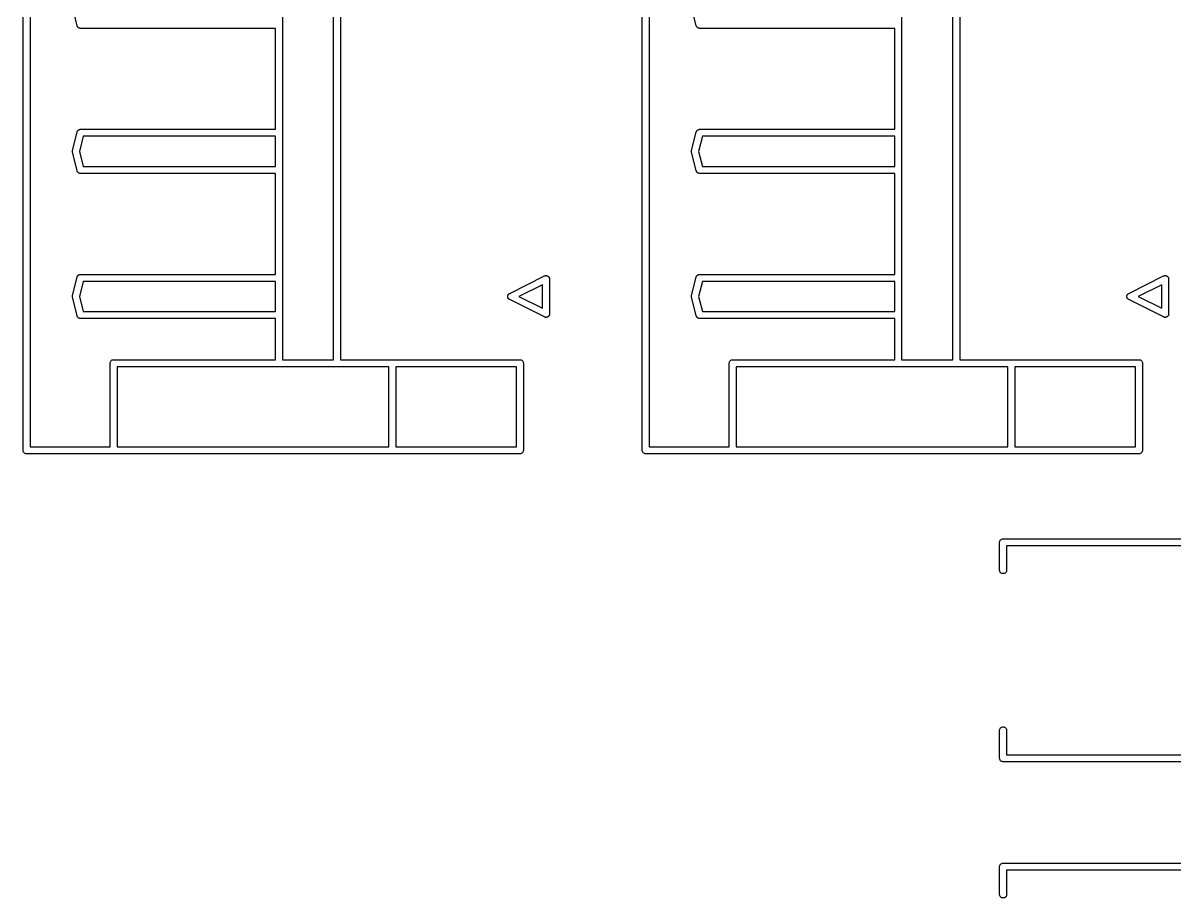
# Model space of a CAD drawing. Extents: x 61 to 193, y -174 to -70.
# Drawn here: x 60.65 to 80.5, y -118.06 to -102.98 of the extents above; entities that cross this region are included whole.
import ezdxf

# ---------------------------------------------------------------- set-up
doc = ezdxf.new("R2010")
doc.units = 0
doc.header["$MEASUREMENT"] = 0
doc.layers.add('BLACK', color=7, linetype='CONTINUOUS')

msp = doc.modelspace()

# ---------------------------------------------------------------- linework, layer by layer
at = {"layer": 'BLACK', "linetype": 'CONTINUOUS'}
for p, q in [((60.654, -110.343), (60.654, -87.549)), ((60.774, -87.606), (60.774, -110.286)), ((71.442, -87.606), (71.442, -110.286)), ((66.004, -108.786), (66.004, -89.106)), ((66.124, -89.106), (66.124, -108.786)), ((76.672, -108.786), (76.672, -89.106)), ((76.792, -89.106), (76.792, -108.786)), ((71.322, -110.343), (71.322, -99.4942)), ((65.124, -102.379), (65.124, -103.013)), ((75.792, -102.379), (75.792, -103.013)), ((61.5847, -103.026), (61.5055, -102.709)), ((72.2527, -103.026), (72.1735, -102.709)), ((61.5849, -103.028), (61.5847, -103.026)), ((61.5861, -103.032), (61.5849, -103.028)), ((61.5865, -103.033), (61.5861, -103.032)), ((61.587, -103.035), (61.5865, -103.033)), ((61.5883, -103.039), (61.587, -103.035)), ((61.589, -103.04), (61.5883, -103.039)), ((61.5895, -103.042), (61.589, -103.04)), ((61.5918, -103.046), (61.5895, -103.042)), ((61.5939, -103.049), (61.5918, -103.046)), ((61.5948, -103.051), (61.5939, -103.049)), ((61.5956, -103.052), (61.5948, -103.051)), ((61.5986, -103.055), (61.5956, -103.052)), ((61.6014, -103.059), (61.5986, -103.055)), ((61.6025, -103.06), (61.6014, -103.059)), ((61.6035, -103.061), (61.6025, -103.06)), ((61.6071, -103.063), (61.6035, -103.061)), ((61.6105, -103.066), (61.6071, -103.063)), ((61.6118, -103.067), (61.6105, -103.066)), ((61.613, -103.068), (61.6118, -103.067)), ((61.617, -103.07), (61.613, -103.068)), ((61.6209, -103.072), (61.617, -103.07)), ((61.6223, -103.072), (61.6209, -103.072)), ((61.6237, -103.073), (61.6223, -103.072)), ((61.628, -103.074), (61.6237, -103.073)), ((61.6322, -103.075), (61.628, -103.074)), ((61.6337, -103.075), (61.6322, -103.075)), ((61.6351, -103.076), (61.6337, -103.075)), ((61.6396, -103.076), (61.6351, -103.076)), ((61.6411, -103.076), (61.6396, -103.076)), ((61.6425, -103.076), (61.6411, -103.076)), ((61.6469, -103.076), (61.6425, -103.076)), ((61.6484, -103.076), (61.6469, -103.076)), ((65.004, -103.076), (61.6484, -103.076)), ((65.004, -104.816), (65.004, -103.076)), ((65.124, -103.013), (65.1243, -103.016)), ((65.1243, -103.016), (65.124, -103.019)), ((65.124, -103.019), (65.124, -104.873)), ((72.2529, -103.028), (72.2527, -103.026)), ((72.2541, -103.032), (72.2529, -103.028)), ((72.2545, -103.033), (72.2541, -103.032)), ((72.255, -103.035), (72.2545, -103.033)), ((72.2563, -103.039), (72.255, -103.035)), ((72.257, -103.04), (72.2563, -103.039)), ((72.2575, -103.042), (72.257, -103.04)), ((72.2598, -103.046), (72.2575, -103.042)), ((72.2619, -103.049), (72.2598, -103.046)), ((72.2628, -103.051), (72.2619, -103.049)), ((72.2636, -103.052), (72.2628, -103.051)), ((72.2666, -103.055), (72.2636, -103.052)), ((72.2694, -103.059), (72.2666, -103.055)), ((72.2705, -103.06), (72.2694, -103.059)), ((72.2715, -103.061), (72.2705, -103.06)), ((72.2751, -103.063), (72.2715, -103.061)), ((72.2785, -103.066), (72.2751, -103.063)), ((72.2798, -103.067), (72.2785, -103.066)), ((72.281, -103.068), (72.2798, -103.067)), ((72.285, -103.07), (72.281, -103.068)), ((72.2889, -103.072), (72.285, -103.07)), ((72.2903, -103.072), (72.2889, -103.072)), ((72.2917, -103.073), (72.2903, -103.072)), ((72.296, -103.074), (72.2917, -103.073)), ((72.3002, -103.075), (72.296, -103.074)), ((72.3017, -103.075), (72.3002, -103.075)), ((72.3031, -103.076), (72.3017, -103.075)), ((72.3076, -103.076), (72.3031, -103.076)), ((72.3091, -103.076), (72.3076, -103.076)), ((72.3105, -103.076), (72.3091, -103.076)), ((72.3149, -103.076), (72.3105, -103.076)), ((72.3164, -103.076), (72.3149, -103.076)), ((75.672, -103.076), (72.3164, -103.076)), ((75.672, -104.816), (75.672, -103.076)), ((75.792, -103.013), (75.7923, -103.016)), ((75.7923, -103.016), (75.792, -103.019)), ((75.792, -103.019), (75.792, -104.873)), ((61.5056, -105.182), (61.5847, -104.866)), ((61.5847, -104.866), (61.5849, -104.864)), ((61.5849, -104.864), (61.5861, -104.86)), ((61.5861, -104.86), (61.5865, -104.859)), ((61.5865, -104.859), (61.587, -104.857)), ((61.587, -104.857), (61.5883, -104.853)), ((61.5883, -104.853), (61.589, -104.852)), ((61.589, -104.852), (61.5895, -104.85)), ((61.5895, -104.85), (61.5918, -104.846)), ((61.5918, -104.846), (61.5939, -104.843)), ((61.5939, -104.843), (61.5948, -104.841)), ((61.5948, -104.841), (61.5956, -104.84)), ((61.5956, -104.84), (61.5986, -104.837)), ((61.5986, -104.837), (61.6014, -104.833)), ((61.6014, -104.833), (61.6025, -104.832)), ((61.6025, -104.832), (61.6035, -104.831)), ((61.6035, -104.831), (61.6071, -104.829)), ((61.6071, -104.829), (61.6105, -104.826)), ((61.6105, -104.826), (61.6118, -104.825)), ((61.6118, -104.825), (61.613, -104.824)), ((61.613, -104.824), (61.617, -104.822)), ((61.617, -104.822), (61.6209, -104.82)), ((61.6209, -104.82), (61.6223, -104.82)), ((61.6223, -104.82), (61.6237, -104.819)), ((61.6237, -104.819), (61.628, -104.818)), ((61.6908, -104.936), (61.6258, -105.196)), ((61.628, -104.818), (61.6322, -104.817)), ((61.6322, -104.817), (61.6337, -104.817)), ((61.6337, -104.817), (61.6351, -104.816)), ((61.6351, -104.816), (61.6396, -104.816)), ((61.6396, -104.816), (61.6411, -104.816)), ((61.6411, -104.816), (61.6425, -104.816)), ((61.6425, -104.816), (61.6469, -104.816)), ((61.6469, -104.816), (61.6484, -104.816)), ((61.6484, -104.816), (65.004, -104.816)), ((65.004, -104.936), (61.6908, -104.936)), ((65.004, -105.456), (65.004, -104.936)), ((65.124, -104.873), (65.1243, -104.876)), ((65.1243, -104.876), (65.124, -104.879)), ((65.124, -104.879), (65.124, -105.513)), ((72.1736, -105.182), (72.2527, -104.866)), ((72.2527, -104.866), (72.2529, -104.864)), ((72.2529, -104.864), (72.2541, -104.86)), ((72.2541, -104.86), (72.2545, -104.859)), ((72.2545, -104.859), (72.255, -104.857)), ((72.255, -104.857), (72.2563, -104.853)), ((72.2563, -104.853), (72.257, -104.852)), ((72.257, -104.852), (72.2575, -104.85)), ((72.2575, -104.85), (72.2598, -104.846)), ((72.2598, -104.846), (72.2619, -104.843)), ((72.2619, -104.843), (72.2628, -104.841)), ((72.2628, -104.841), (72.2636, -104.84)), ((72.2636, -104.84), (72.2666, -104.837)), ((72.2666, -104.837), (72.2694, -104.833)), ((72.2694, -104.833), (72.2705, -104.832)), ((72.2705, -104.832), (72.2715, -104.831)), ((72.2715, -104.831), (72.2751, -104.829)), ((72.2751, -104.829), (72.2785, -104.826)), ((72.2785, -104.826), (72.2798, -104.825)), ((72.2798, -104.825), (72.281, -104.824)), ((72.281, -104.824), (72.285, -104.822)), ((72.285, -104.822), (72.2889, -104.82)), ((72.2889, -104.82), (72.2903, -104.82)), ((72.2903, -104.82), (72.2917, -104.819)), ((72.2917, -104.819), (72.296, -104.818)), ((72.3588, -104.936), (72.2938, -105.196)), ((72.296, -104.818), (72.3002, -104.817)), ((72.3002, -104.817), (72.3017, -104.817)), ((72.3017, -104.817), (72.3031, -104.816)), ((72.3031, -104.816), (72.3076, -104.816)), ((72.3076, -104.816), (72.3091, -104.816)), ((72.3091, -104.816), (72.3105, -104.816)), ((72.3105, -104.816), (72.3149, -104.816)), ((72.3149, -104.816), (72.3164, -104.816)), ((72.3164, -104.816), (75.672, -104.816)), ((75.672, -104.936), (72.3588, -104.936)), ((75.672, -105.456), (75.672, -104.936)), ((75.792, -104.873), (75.7923, -104.876)), ((75.7923, -104.876), (75.792, -104.879)), ((75.792, -104.879), (75.792, -105.513)), ((61.5042, -105.19), (61.5044, -105.187)), ((61.5044, -105.187), (61.5056, -105.182)), ((72.1722, -105.19), (72.1724, -105.187)), ((72.1724, -105.187), (72.1736, -105.182)), ((61.5038, -105.193), (61.5042, -105.19)), ((61.5039, -105.196), (61.5038, -105.193)), ((61.5038, -105.199), (61.5039, -105.196)), ((61.5042, -105.202), (61.5038, -105.199)), ((61.5044, -105.205), (61.5042, -105.202)), ((61.5054, -105.209), (61.5044, -105.205)), ((61.5847, -105.526), (61.5054, -105.209)), ((61.6258, -105.196), (61.6908, -105.456)), ((72.1718, -105.193), (72.1722, -105.19)), ((72.1719, -105.196), (72.1718, -105.193)), ((72.1718, -105.199), (72.1719, -105.196)), ((72.1722, -105.202), (72.1718, -105.199)), ((72.1724, -105.205), (72.1722, -105.202)), ((72.1734, -105.209), (72.1724, -105.205)), ((72.2527, -105.526), (72.1734, -105.209)), ((72.2938, -105.196), (72.3588, -105.456)), ((61.5849, -105.528), (61.5847, -105.526)), ((61.5861, -105.532), (61.5849, -105.528)), ((61.5865, -105.533), (61.5861, -105.532)), ((61.587, -105.535), (61.5865, -105.533)), ((61.5883, -105.539), (61.587, -105.535)), ((61.589, -105.54), (61.5883, -105.539)), ((61.5895, -105.542), (61.589, -105.54)), ((61.5918, -105.546), (61.5895, -105.542)), ((61.5939, -105.549), (61.5918, -105.546)), ((61.5948, -105.551), (61.5939, -105.549)), ((61.5956, -105.552), (61.5948, -105.551)), ((61.5986, -105.555), (61.5956, -105.552)), ((61.6014, -105.559), (61.5986, -105.555)), ((61.6025, -105.56), (61.6014, -105.559)), ((61.6035, -105.561), (61.6025, -105.56)), ((61.6071, -105.563), (61.6035, -105.561)), ((61.6105, -105.566), (61.6071, -105.563)), ((61.6118, -105.567), (61.6105, -105.566)), ((61.613, -105.568), (61.6118, -105.567)), ((61.617, -105.57), (61.613, -105.568)), ((61.6209, -105.572), (61.617, -105.57)), ((61.6223, -105.572), (61.6209, -105.572)), ((61.6237, -105.573), (61.6223, -105.572)), ((61.628, -105.574), (61.6237, -105.573)), ((61.6322, -105.575), (61.628, -105.574)), ((61.6337, -105.575), (61.6322, -105.575)), ((61.6351, -105.576), (61.6337, -105.575)), ((61.6396, -105.576), (61.6351, -105.576)), ((61.6411, -105.576), (61.6396, -105.576)), ((61.6425, -105.576), (61.6411, -105.576)), ((61.6469, -105.576), (61.6425, -105.576)), ((61.6484, -105.576), (61.6469, -105.576)), ((65.004, -105.576), (61.6484, -105.576)), ((61.6908, -105.456), (65.004, -105.456)), ((65.004, -107.316), (65.004, -105.576)), ((65.124, -105.513), (65.1243, -105.516)), ((65.1243, -105.516), (65.124, -105.519)), ((65.124, -105.519), (65.124, -107.373)), ((72.2529, -105.528), (72.2527, -105.526)), ((72.2541, -105.532), (72.2529, -105.528)), ((72.2545, -105.533), (72.2541, -105.532)), ((72.255, -105.535), (72.2545, -105.533)), ((72.2563, -105.539), (72.255, -105.535)), ((72.257, -105.54), (72.2563, -105.539)), ((72.2575, -105.542), (72.257, -105.54)), ((72.2598, -105.546), (72.2575, -105.542)), ((72.2619, -105.549), (72.2598, -105.546)), ((72.2628, -105.551), (72.2619, -105.549)), ((72.2636, -105.552), (72.2628, -105.551)), ((72.2666, -105.555), (72.2636, -105.552)), ((72.2694, -105.559), (72.2666, -105.555)), ((72.2705, -105.56), (72.2694, -105.559)), ((72.2715, -105.561), (72.2705, -105.56)), ((72.2751, -105.563), (72.2715, -105.561)), ((72.2785, -105.566), (72.2751, -105.563)), ((72.2798, -105.567), (72.2785, -105.566)), ((72.281, -105.568), (72.2798, -105.567)), ((72.285, -105.57), (72.281, -105.568)), ((72.2889, -105.572), (72.285, -105.57)), ((72.2903, -105.572), (72.2889, -105.572)), ((72.2917, -105.573), (72.2903, -105.572)), ((72.296, -105.574), (72.2917, -105.573)), ((72.3002, -105.575), (72.296, -105.574)), ((72.3017, -105.575), (72.3002, -105.575)), ((72.3031, -105.576), (72.3017, -105.575)), ((72.3076, -105.576), (72.3031, -105.576)), ((72.3091, -105.576), (72.3076, -105.576)), ((72.3105, -105.576), (72.3091, -105.576)), ((72.3149, -105.576), (72.3105, -105.576)), ((72.3164, -105.576), (72.3149, -105.576)), ((75.672, -105.576), (72.3164, -105.576)), ((72.3588, -105.456), (75.672, -105.456)), ((75.672, -107.316), (75.672, -105.576)), ((75.792, -105.513), (75.7923, -105.516)), ((75.7923, -105.516), (75.792, -105.519)), ((75.792, -105.519), (75.792, -107.373)), ((61.5056, -107.682), (61.5847, -107.366)), ((61.5847, -107.366), (61.5849, -107.364)), ((61.5849, -107.364), (61.5861, -107.36)), ((61.5861, -107.36), (61.5865, -107.359)), ((61.5865, -107.359), (61.587, -107.357)), ((61.587, -107.357), (61.5883, -107.353)), ((61.5883, -107.353), (61.589, -107.352)), ((61.589, -107.352), (61.5895, -107.35)), ((61.5895, -107.35), (61.5918, -107.346)), ((61.5918, -107.346), (61.5939, -107.343)), ((61.5939, -107.343), (61.5948, -107.341)), ((61.5948, -107.341), (61.5956, -107.34)), ((61.5956, -107.34), (61.5986, -107.337)), ((61.5986, -107.337), (61.6014, -107.333)), ((61.6014, -107.333), (61.6025, -107.332)), ((61.6025, -107.332), (61.6035, -107.331)), ((61.6035, -107.331), (61.6071, -107.329)), ((61.6071, -107.329), (61.6105, -107.326)), ((61.6105, -107.326), (61.6118, -107.325)), ((61.6118, -107.325), (61.613, -107.324)), ((61.613, -107.324), (61.617, -107.322)), ((61.617, -107.322), (61.6209, -107.32)), ((61.6209, -107.32), (61.6223, -107.32)), ((61.6223, -107.32), (61.6237, -107.319)), ((61.6237, -107.319), (61.628, -107.318)), ((61.628, -107.318), (61.6322, -107.317)), ((61.6322, -107.317), (61.6337, -107.317)), ((61.6337, -107.317), (61.6351, -107.316)), ((61.6351, -107.316), (61.6396, -107.316)), ((61.6396, -107.316), (61.6411, -107.316)), ((61.6411, -107.316), (61.6425, -107.316)), ((61.6425, -107.316), (61.6469, -107.316)), ((61.6469, -107.316), (61.6484, -107.316)), ((61.6484, -107.316), (65.004, -107.316)), ((69.0383, -107.642), (69.6364, -107.343)), ((69.6364, -107.343), (69.6409, -107.34)), ((69.6409, -107.34), (69.6445, -107.339)), ((69.6445, -107.339), (69.6481, -107.338)), ((69.6481, -107.338), (69.6502, -107.337)), ((69.6502, -107.337), (69.6522, -107.337)), ((69.6522, -107.337), (69.656, -107.336)), ((69.656, -107.336), (69.6597, -107.336)), ((69.6597, -107.336), (69.6619, -107.336)), ((69.6619, -107.336), (69.664, -107.336)), ((69.664, -107.336), (69.6678, -107.336)), ((69.6678, -107.336), (69.6715, -107.336)), ((69.6715, -107.336), (69.6736, -107.337)), ((69.6736, -107.337), (69.6758, -107.337)), ((69.6758, -107.337), (69.6794, -107.338)), ((69.6794, -107.338), (69.6831, -107.339)), ((69.6831, -107.339), (69.685, -107.34)), ((69.685, -107.34), (69.6871, -107.34)), ((69.6871, -107.34), (69.6904, -107.342)), ((69.6904, -107.342), (69.6939, -107.344)), ((69.6939, -107.344), (69.6956, -107.345)), ((69.6956, -107.345), (69.6975, -107.346)), ((69.6975, -107.346), (69.7004, -107.348)), ((69.7004, -107.348), (69.7035, -107.35)), ((69.7035, -107.35), (69.705, -107.352)), ((69.705, -107.352), (69.7066, -107.353)), ((69.7066, -107.353), (69.709, -107.356)), ((69.709, -107.356), (69.7116, -107.359)), ((69.7116, -107.359), (69.7128, -107.361)), ((69.7128, -107.361), (69.7141, -107.363)), ((69.7141, -107.363), (69.7159, -107.366)), ((69.7159, -107.366), (69.7179, -107.369)), ((69.7179, -107.369), (69.7187, -107.371)), ((69.7187, -107.371), (69.7197, -107.373)), ((72.1736, -107.682), (72.2527, -107.366)), ((72.2527, -107.366), (72.2529, -107.364)), ((72.2529, -107.364), (72.2541, -107.36)), ((72.2541, -107.36), (72.2545, -107.359)), ((72.2545, -107.359), (72.255, -107.357)), ((72.255, -107.357), (72.2563, -107.353)), ((72.2563, -107.353), (72.257, -107.352)), ((72.257, -107.352), (72.2575, -107.35)), ((72.2575, -107.35), (72.2598, -107.346)), ((72.2598, -107.346), (72.2619, -107.343)), ((72.2619, -107.343), (72.2628, -107.341)), ((72.2628, -107.341), (72.2636, -107.34)), ((72.2636, -107.34), (72.2666, -107.337)), ((72.2666, -107.337), (72.2694, -107.333)), ((72.2694, -107.333), (72.2705, -107.332)), ((72.2705, -107.332), (72.2715, -107.331)), ((72.2715, -107.331), (72.2751, -107.329)), ((72.2751, -107.329), (72.2785, -107.326)), ((72.2785, -107.326), (72.2798, -107.325)), ((72.2798, -107.325), (72.281, -107.324)), ((72.281, -107.324), (72.285, -107.322)), ((72.285, -107.322), (72.2889, -107.32)), ((72.2889, -107.32), (72.2903, -107.32)), ((72.2903, -107.32), (72.2917, -107.319)), ((72.2917, -107.319), (72.296, -107.318)), ((72.296, -107.318), (72.3002, -107.317)), ((72.3002, -107.317), (72.3017, -107.317)), ((72.3017, -107.317), (72.3031, -107.316)), ((72.3031, -107.316), (72.3076, -107.316)), ((72.3076, -107.316), (72.3091, -107.316)), ((72.3091, -107.316), (72.3105, -107.316)), ((72.3105, -107.316), (72.3149, -107.316)), ((72.3149, -107.316), (72.3164, -107.316)), ((72.3164, -107.316), (75.672, -107.316)), ((79.7063, -107.642), (80.3044, -107.343)), ((80.3044, -107.343), (80.3089, -107.34)), ((80.3089, -107.34), (80.3125, -107.339)), ((80.3125, -107.339), (80.3161, -107.338)), ((80.3161, -107.338), (80.3182, -107.337)), ((80.3182, -107.337), (80.3202, -107.337)), ((80.3202, -107.337), (80.324, -107.336)), ((80.324, -107.336), (80.3277, -107.336)), ((80.3277, -107.336), (80.3299, -107.336)), ((80.3299, -107.336), (80.332, -107.336)), ((80.332, -107.336), (80.3358, -107.336)), ((80.3358, -107.336), (80.3395, -107.336)), ((80.3395, -107.336), (80.3416, -107.337)), ((80.3416, -107.337), (80.3438, -107.337)), ((80.3438, -107.337), (80.3474, -107.338)), ((80.3474, -107.338), (80.3511, -107.339)), ((80.3511, -107.339), (80.353, -107.34)), ((80.353, -107.34), (80.3551, -107.34)), ((80.3551, -107.34), (80.3584, -107.342)), ((80.3584, -107.342), (80.3619, -107.344)), ((80.3619, -107.344), (80.3636, -107.345)), ((80.3636, -107.345), (80.3655, -107.346)), ((80.3655, -107.346), (80.3684, -107.348)), ((80.3684, -107.348), (80.3715, -107.35)), ((80.3715, -107.35), (80.373, -107.352)), ((80.373, -107.352), (80.3746, -107.353)), ((80.3746, -107.353), (80.377, -107.356)), ((80.377, -107.356), (80.3796, -107.359)), ((80.3796, -107.359), (80.3808, -107.361)), ((80.3808, -107.361), (80.3821, -107.363)), ((80.3821, -107.363), (80.3839, -107.366)), ((80.3839, -107.366), (80.3859, -107.369)), ((80.3859, -107.369), (80.3867, -107.371)), ((80.3867, -107.371), (80.3877, -107.373)), ((61.6908, -107.436), (61.6258, -107.696)), ((65.004, -107.436), (61.6908, -107.436)), ((65.004, -107.956), (65.004, -107.436)), ((65.124, -107.373), (65.1243, -107.376)), ((65.1243, -107.376), (65.124, -107.379)), ((65.124, -107.379), (65.124, -108.013)), ((69.604, -107.493), (69.1982, -107.696)), ((69.604, -107.899), (69.604, -107.493)), ((69.7197, -107.373), (69.7208, -107.377)), ((69.7208, -107.377), (69.7221, -107.38)), ((69.7221, -107.38), (69.7225, -107.382)), ((69.7225, -107.382), (69.7231, -107.384)), ((69.7231, -107.384), (69.7235, -107.388)), ((69.7235, -107.388), (69.7241, -107.392)), ((69.7241, -107.392), (69.724, -107.397)), ((69.724, -107.397), (69.724, -107.995)), ((72.3588, -107.436), (72.2938, -107.696)), ((75.672, -107.436), (72.3588, -107.436)), ((75.672, -107.956), (75.672, -107.436)), ((75.792, -107.373), (75.7923, -107.376)), ((75.7923, -107.376), (75.792, -107.379)), ((75.792, -107.379), (75.792, -108.013)), ((80.272, -107.493), (79.8662, -107.696)), ((80.272, -107.899), (80.272, -107.493)), ((80.3877, -107.373), (80.3888, -107.377)), ((80.3888, -107.377), (80.3901, -107.38)), ((80.3901, -107.38), (80.3905, -107.382)), ((80.3905, -107.382), (80.3911, -107.384)), ((80.3911, -107.384), (80.3915, -107.388)), ((80.3915, -107.388), (80.3921, -107.392)), ((80.3921, -107.392), (80.392, -107.397)), ((80.392, -107.397), (80.392, -107.995)), ((61.5038, -107.693), (61.5042, -107.69)), ((61.5039, -107.696), (61.5038, -107.693)), ((61.5038, -107.699), (61.5039, -107.696)), ((61.5042, -107.702), (61.5038, -107.699)), ((61.5042, -107.69), (61.5044, -107.687)), ((61.5044, -107.705), (61.5042, -107.702)), ((61.5044, -107.687), (61.5056, -107.682)), ((61.5055, -107.709), (61.5044, -107.705)), ((61.5847, -108.026), (61.5055, -107.709)), ((61.6258, -107.696), (61.6908, -107.956)), ((69.0039, -107.692), (69.0041, -107.69)), ((69.004, -107.696), (69.0039, -107.692)), ((69.0039, -107.7), (69.004, -107.696)), ((69.0041, -107.702), (69.0039, -107.7)), ((69.0041, -107.69), (69.0042, -107.688)), ((69.0042, -107.704), (69.0041, -107.702)), ((69.0042, -107.688), (69.0051, -107.684)), ((69.0051, -107.708), (69.0042, -107.704)), ((69.0051, -107.684), (69.0059, -107.68)), ((69.0059, -107.712), (69.0051, -107.708)), ((69.0059, -107.68), (69.0064, -107.679)), ((69.0064, -107.713), (69.0059, -107.712)), ((69.0064, -107.679), (69.0068, -107.677)), ((69.0068, -107.715), (69.0064, -107.713)), ((69.0068, -107.677), (69.0085, -107.673)), ((69.0085, -107.719), (69.0068, -107.715)), ((69.0085, -107.673), (69.0101, -107.669)), ((69.0101, -107.723), (69.0085, -107.719)), ((69.0101, -107.669), (69.011, -107.668)), ((69.011, -107.724), (69.0101, -107.723)), ((69.011, -107.668), (69.0116, -107.666)), ((69.0116, -107.726), (69.011, -107.724)), ((69.0116, -107.666), (69.0141, -107.663)), ((69.0141, -107.729), (69.0116, -107.726)), ((69.0141, -107.663), (69.0164, -107.659)), ((69.0164, -107.733), (69.0141, -107.729)), ((69.0164, -107.659), (69.0175, -107.658)), ((69.0175, -107.734), (69.0164, -107.733)), ((69.0175, -107.658), (69.0185, -107.656)), ((69.0185, -107.736), (69.0175, -107.734)), ((69.0185, -107.656), (69.0216, -107.654)), ((69.0216, -107.738), (69.0185, -107.736)), ((69.0216, -107.654), (69.0245, -107.65)), ((69.0245, -107.742), (69.0216, -107.738)), ((69.0245, -107.65), (69.0258, -107.65)), ((69.0258, -107.742), (69.0245, -107.742)), ((69.0258, -107.65), (69.027, -107.648)), ((69.027, -107.744), (69.0258, -107.742)), ((69.027, -107.648), (69.0307, -107.646)), ((69.0307, -107.746), (69.027, -107.744)), ((69.0307, -107.646), (69.0341, -107.644)), ((69.0341, -107.748), (69.0307, -107.746)), ((69.0341, -107.644), (69.0383, -107.642)), ((69.0383, -107.75), (69.0341, -107.748)), ((69.6364, -108.049), (69.0383, -107.75)), ((69.1982, -107.696), (69.604, -107.899)), ((72.1718, -107.693), (72.1722, -107.69)), ((72.1719, -107.696), (72.1718, -107.693)), ((72.1718, -107.699), (72.1719, -107.696)), ((72.1722, -107.702), (72.1718, -107.699)), ((72.1722, -107.69), (72.1724, -107.687)), ((72.1724, -107.705), (72.1722, -107.702)), ((72.1724, -107.687), (72.1736, -107.682)), ((72.1735, -107.709), (72.1724, -107.705)), ((72.2527, -108.026), (72.1735, -107.709)), ((72.2938, -107.696), (72.3588, -107.956)), ((79.6719, -107.692), (79.6721, -107.69)), ((79.672, -107.696), (79.6719, -107.692)), ((79.6719, -107.7), (79.672, -107.696)), ((79.6721, -107.702), (79.6719, -107.7)), ((79.6721, -107.69), (79.6722, -107.688)), ((79.6722, -107.704), (79.6721, -107.702)), ((79.6722, -107.688), (79.6731, -107.684)), ((79.6731, -107.708), (79.6722, -107.704)), ((79.6731, -107.684), (79.6739, -107.68)), ((79.6739, -107.712), (79.6731, -107.708)), ((79.6739, -107.68), (79.6744, -107.679)), ((79.6744, -107.713), (79.6739, -107.712)), ((79.6744, -107.679), (79.6748, -107.677)), ((79.6748, -107.715), (79.6744, -107.713)), ((79.6748, -107.677), (79.6765, -107.673)), ((79.6765, -107.719), (79.6748, -107.715)), ((79.6765, -107.673), (79.6781, -107.669)), ((79.6781, -107.723), (79.6765, -107.719)), ((79.6781, -107.669), (79.679, -107.668)), ((79.679, -107.724), (79.6781, -107.723)), ((79.679, -107.668), (79.6796, -107.666)), ((79.6796, -107.726), (79.679, -107.724)), ((79.6796, -107.666), (79.6821, -107.663)), ((79.6821, -107.729), (79.6796, -107.726)), ((79.6821, -107.663), (79.6844, -107.659)), ((79.6844, -107.733), (79.6821, -107.729)), ((79.6844, -107.659), (79.6855, -107.658)), ((79.6855, -107.734), (79.6844, -107.733)), ((79.6855, -107.658), (79.6865, -107.656)), ((79.6865, -107.736), (79.6855, -107.734)), ((79.6865, -107.656), (79.6896, -107.654)), ((79.6896, -107.738), (79.6865, -107.736)), ((79.6896, -107.654), (79.6925, -107.65)), ((79.6925, -107.742), (79.6896, -107.738)), ((79.6925, -107.65), (79.6938, -107.65)), ((79.6938, -107.742), (79.6925, -107.742)), ((79.6938, -107.65), (79.695, -107.648)), ((79.695, -107.744), (79.6938, -107.742)), ((79.695, -107.648), (79.6987, -107.646)), ((79.6987, -107.746), (79.695, -107.744)), ((79.6987, -107.646), (79.7021, -107.644)), ((79.7021, -107.748), (79.6987, -107.746)), ((79.7021, -107.644), (79.7063, -107.642)), ((79.7063, -107.75), (79.7021, -107.748)), ((80.3044, -108.049), (79.7063, -107.75)), ((79.8662, -107.696), (80.272, -107.899)), ((61.6908, -107.956), (65.004, -107.956)), ((72.3588, -107.956), (75.672, -107.956)), ((61.5849, -108.028), (61.5847, -108.026)), ((61.5861, -108.032), (61.5849, -108.028)), ((61.5865, -108.033), (61.5861, -108.032)), ((61.587, -108.035), (61.5865, -108.033)), ((61.5883, -108.039), (61.587, -108.035)), ((61.589, -108.04), (61.5883, -108.039)), ((61.5895, -108.042), (61.589, -108.04)), ((61.5918, -108.046), (61.5895, -108.042)), ((61.5939, -108.049), (61.5918, -108.046)), ((61.5948, -108.051), (61.5939, -108.049)), ((61.5956, -108.052), (61.5948, -108.051)), ((61.5986, -108.055), (61.5956, -108.052)), ((61.6014, -108.059), (61.5986, -108.055)), ((61.6025, -108.06), (61.6014, -108.059)), ((61.6035, -108.061), (61.6025, -108.06)), ((61.6071, -108.063), (61.6035, -108.061)), ((61.6105, -108.066), (61.6071, -108.063)), ((61.6118, -108.067), (61.6105, -108.066)), ((61.613, -108.068), (61.6118, -108.067)), ((61.617, -108.07), (61.613, -108.068)), ((61.6209, -108.072), (61.617, -108.07)), ((61.6223, -108.072), (61.6209, -108.072)), ((61.6237, -108.073), (61.6223, -108.072)), ((61.628, -108.074), (61.6237, -108.073)), ((61.6322, -108.075), (61.628, -108.074)), ((61.6337, -108.075), (61.6322, -108.075)), ((61.6351, -108.076), (61.6337, -108.075)), ((61.6396, -108.076), (61.6351, -108.076)), ((61.6411, -108.076), (61.6396, -108.076)), ((61.6425, -108.076), (61.6411, -108.076)), ((61.6469, -108.076), (61.6425, -108.076)), ((61.6484, -108.076), (61.6469, -108.076)), ((65.004, -108.076), (61.6484, -108.076)), ((65.004, -108.786), (65.004, -108.076)), ((65.124, -108.013), (65.1243, -108.016)), ((65.1243, -108.016), (65.124, -108.019)), ((65.124, -108.019), (65.124, -108.786)), ((69.6409, -108.052), (69.6364, -108.049)), ((69.6445, -108.053), (69.6409, -108.052)), ((69.6481, -108.054), (69.6445, -108.053)), ((69.6502, -108.055), (69.6481, -108.054)), ((69.6522, -108.055), (69.6502, -108.055)), ((69.656, -108.056), (69.6522, -108.055)), ((69.6597, -108.056), (69.656, -108.056)), ((69.6619, -108.056), (69.6597, -108.056)), ((69.664, -108.056), (69.6619, -108.056)), ((69.6678, -108.056), (69.664, -108.056)), ((69.6715, -108.056), (69.6678, -108.056)), ((69.6736, -108.055), (69.6715, -108.056)), ((69.6758, -108.055), (69.6736, -108.055)), ((69.6794, -108.054), (69.6758, -108.055)), ((69.6831, -108.053), (69.6794, -108.054)), ((69.685, -108.052), (69.6831, -108.053)), ((69.6871, -108.052), (69.685, -108.052)), ((69.6904, -108.05), (69.6871, -108.052)), ((69.6939, -108.048), (69.6904, -108.05)), ((69.6956, -108.047), (69.6939, -108.048)), ((69.6975, -108.046), (69.6956, -108.047)), ((69.7004, -108.044), (69.6975, -108.046)), ((69.7035, -108.042), (69.7004, -108.044)), ((69.705, -108.04), (69.7035, -108.042)), ((69.7066, -108.039), (69.705, -108.04)), ((69.709, -108.036), (69.7066, -108.039)), ((69.7116, -108.033), (69.709, -108.036)), ((69.7128, -108.031), (69.7116, -108.033)), ((69.7141, -108.029), (69.7128, -108.031)), ((69.7159, -108.026), (69.7141, -108.029)), ((69.7179, -108.023), (69.7159, -108.026)), ((69.7187, -108.021), (69.7179, -108.023)), ((69.7197, -108.019), (69.7187, -108.021)), ((69.7208, -108.015), (69.7197, -108.019)), ((69.7221, -108.012), (69.7208, -108.015)), ((69.7225, -108.01), (69.7221, -108.012)), ((69.7231, -108.008), (69.7225, -108.01)), ((69.7235, -108.004), (69.7231, -108.008)), ((69.7241, -108), (69.7235, -108.004)), ((69.724, -107.995), (69.7241, -108)), ((72.2529, -108.028), (72.2527, -108.026)), ((72.2541, -108.032), (72.2529, -108.028)), ((72.2545, -108.033), (72.2541, -108.032)), ((72.255, -108.035), (72.2545, -108.033)), ((72.2563, -108.039), (72.255, -108.035)), ((72.257, -108.04), (72.2563, -108.039)), ((72.2575, -108.042), (72.257, -108.04)), ((72.2598, -108.046), (72.2575, -108.042)), ((72.2619, -108.049), (72.2598, -108.046)), ((72.2628, -108.051), (72.2619, -108.049)), ((72.2636, -108.052), (72.2628, -108.051)), ((72.2666, -108.055), (72.2636, -108.052)), ((72.2694, -108.059), (72.2666, -108.055)), ((72.2705, -108.06), (72.2694, -108.059)), ((72.2715, -108.061), (72.2705, -108.06)), ((72.2751, -108.063), (72.2715, -108.061)), ((72.2785, -108.066), (72.2751, -108.063)), ((72.2798, -108.067), (72.2785, -108.066)), ((72.281, -108.068), (72.2798, -108.067)), ((72.285, -108.07), (72.281, -108.068)), ((72.2889, -108.072), (72.285, -108.07)), ((72.2903, -108.072), (72.2889, -108.072)), ((72.2917, -108.073), (72.2903, -108.072)), ((72.296, -108.074), (72.2917, -108.073)), ((72.3002, -108.075), (72.296, -108.074)), ((72.3017, -108.075), (72.3002, -108.075)), ((72.3031, -108.076), (72.3017, -108.075)), ((72.3076, -108.076), (72.3031, -108.076)), ((72.3091, -108.076), (72.3076, -108.076)), ((72.3105, -108.076), (72.3091, -108.076)), ((72.3149, -108.076), (72.3105, -108.076)), ((72.3164, -108.076), (72.3149, -108.076)), ((75.672, -108.076), (72.3164, -108.076)), ((75.672, -108.786), (75.672, -108.076)), ((75.792, -108.013), (75.7923, -108.016)), ((75.7923, -108.016), (75.792, -108.019)), ((75.792, -108.019), (75.792, -108.786)), ((80.3089, -108.052), (80.3044, -108.049)), ((80.3126, -108.053), (80.3089, -108.052)), ((80.3161, -108.054), (80.3126, -108.053)), ((80.3182, -108.055), (80.3161, -108.054)), ((80.3202, -108.055), (80.3182, -108.055)), ((80.324, -108.056), (80.3202, -108.055)), ((80.3277, -108.056), (80.324, -108.056)), ((80.3299, -108.056), (80.3277, -108.056)), ((80.332, -108.056), (80.3299, -108.056)), ((80.3358, -108.056), (80.332, -108.056)), ((80.3395, -108.056), (80.3358, -108.056)), ((80.3416, -108.055), (80.3395, -108.056)), ((80.3438, -108.055), (80.3416, -108.055)), ((80.3474, -108.054), (80.3438, -108.055)), ((80.3511, -108.053), (80.3474, -108.054)), ((80.353, -108.052), (80.3511, -108.053)), ((80.3551, -108.052), (80.353, -108.052)), ((80.3584, -108.05), (80.3551, -108.052)), ((80.3619, -108.048), (80.3584, -108.05)), ((80.3636, -108.047), (80.3619, -108.048)), ((80.3655, -108.046), (80.3636, -108.047)), ((80.3684, -108.044), (80.3655, -108.046)), ((80.3715, -108.042), (80.3684, -108.044)), ((80.373, -108.04), (80.3715, -108.042)), ((80.3746, -108.039), (80.373, -108.04)), ((80.377, -108.036), (80.3746, -108.039)), ((80.3796, -108.033), (80.377, -108.036)), ((80.3808, -108.031), (80.3796, -108.033)), ((80.3821, -108.029), (80.3808, -108.031)), ((80.3839, -108.026), (80.3821, -108.029)), ((80.3859, -108.023), (80.3839, -108.026)), ((80.3867, -108.021), (80.3859, -108.023)), ((80.3877, -108.019), (80.3867, -108.021)), ((80.3888, -108.015), (80.3877, -108.019)), ((80.3901, -108.012), (80.3888, -108.015)), ((80.3905, -108.01), (80.3901, -108.012)), ((80.3911, -108.008), (80.3905, -108.01)), ((80.3915, -108.004), (80.3911, -108.008)), ((80.3921, -108), (80.3915, -108.004)), ((80.392, -107.995), (80.3921, -108)), ((62.1537, -108.846), (62.1549, -108.834)), ((62.154, -108.849), (62.1537, -108.846)), ((62.154, -110.286), (62.154, -108.849)), ((62.1549, -108.834), (62.1583, -108.823)), ((62.1583, -108.823), (62.1639, -108.813)), ((62.1639, -108.813), (62.1714, -108.803)), ((62.1714, -108.803), (62.1805, -108.796)), ((62.1805, -108.796), (62.1909, -108.79)), ((62.1909, -108.79), (62.2022, -108.787)), ((62.2022, -108.787), (62.2111, -108.786)), ((62.2111, -108.786), (62.2111, -108.786)), ((62.2111, -108.786), (62.214, -108.786)), ((62.214, -108.786), (62.2169, -108.786)), ((62.2169, -108.786), (65.004, -108.786)), ((65.0611, -108.906), (62.274, -108.906)), ((62.274, -108.906), (62.274, -110.286)), ((65.064, -108.906), (65.0611, -108.906)), ((65.0669, -108.906), (65.064, -108.906)), ((66.0611, -108.906), (65.0669, -108.906)), ((65.124, -108.786), (66.004, -108.786)), ((66.064, -108.906), (66.0611, -108.906)), ((66.0669, -108.906), (66.064, -108.906)), ((66.954, -108.906), (66.0669, -108.906)), ((66.124, -108.786), (67.0111, -108.786)), ((66.954, -110.286), (66.954, -108.906)), ((67.0111, -108.786), (67.014, -108.786)), ((67.014, -108.786), (67.0169, -108.786)), ((67.0169, -108.786), (69.2111, -108.786)), ((67.074, -108.906), (67.074, -110.286)), ((69.154, -108.906), (67.074, -108.906)), ((69.154, -110.286), (69.154, -108.906)), ((69.2111, -108.786), (69.214, -108.786)), ((69.214, -108.786), (69.2169, -108.786)), ((69.2169, -108.786), (69.2169, -108.786)), ((69.2169, -108.786), (69.2258, -108.787)), ((69.2258, -108.787), (69.2371, -108.79)), ((69.2371, -108.79), (69.2475, -108.796)), ((69.2475, -108.796), (69.2566, -108.803)), ((69.2566, -108.803), (69.2641, -108.813)), ((69.2641, -108.813), (69.2697, -108.823)), ((69.2697, -108.823), (69.2731, -108.834)), ((69.2731, -108.834), (69.2743, -108.846)), ((69.2743, -108.846), (69.274, -108.849)), ((69.274, -108.849), (69.274, -110.343)), ((72.8217, -108.846), (72.8229, -108.834)), ((72.822, -108.849), (72.8217, -108.846)), ((72.822, -110.286), (72.822, -108.849)), ((72.8229, -108.834), (72.8263, -108.823)), ((72.8263, -108.823), (72.8319, -108.813)), ((72.8319, -108.813), (72.8394, -108.803)), ((72.8394, -108.803), (72.8485, -108.796)), ((72.8485, -108.796), (72.8589, -108.79)), ((72.8589, -108.79), (72.8702, -108.787)), ((72.8702, -108.787), (72.8791, -108.786)), ((72.8791, -108.786), (72.8791, -108.786)), ((72.8791, -108.786), (72.882, -108.786)), ((72.882, -108.786), (72.8849, -108.786)), ((72.8849, -108.786), (75.672, -108.786)), ((75.7291, -108.906), (72.942, -108.906)), ((72.942, -108.906), (72.942, -110.286)), ((75.732, -108.906), (75.7291, -108.906)), ((75.7349, -108.906), (75.732, -108.906)), ((76.7291, -108.906), (75.7349, -108.906)), ((75.792, -108.786), (76.672, -108.786)), ((76.732, -108.906), (76.7291, -108.906)), ((76.7349, -108.906), (76.732, -108.906)), ((77.622, -108.906), (76.7349, -108.906)), ((76.792, -108.786), (77.6791, -108.786)), ((77.622, -110.286), (77.622, -108.906)), ((77.6791, -108.786), (77.682, -108.786)), ((77.682, -108.786), (77.6849, -108.786)), ((77.6849, -108.786), (79.8791, -108.786)), ((77.742, -108.906), (77.742, -110.286)), ((79.822, -108.906), (77.742, -108.906)), ((79.822, -110.286), (79.822, -108.906)), ((79.8791, -108.786), (79.882, -108.786)), ((79.882, -108.786), (79.8849, -108.786)), ((79.8849, -108.786), (79.8849, -108.786)), ((79.8849, -108.786), (79.8938, -108.787)), ((79.8938, -108.787), (79.9051, -108.79)), ((79.9051, -108.79), (79.9155, -108.796)), ((79.9155, -108.796), (79.9246, -108.803)), ((79.9246, -108.803), (79.9321, -108.813)), ((79.9321, -108.813), (79.9377, -108.823)), ((79.9377, -108.823), (79.9411, -108.834)), ((79.9411, -108.834), (79.9423, -108.846)), ((79.9423, -108.846), (79.942, -108.849)), ((79.942, -108.849), (79.942, -110.343)), ((60.6537, -110.346), (60.654, -110.343)), ((60.6549, -110.358), (60.6537, -110.346)), ((60.774, -110.286), (62.154, -110.286)), ((62.274, -110.286), (66.954, -110.286)), ((67.074, -110.286), (69.154, -110.286)), ((69.274, -110.349), (69.2731, -110.358)), ((69.274, -110.343), (69.2743, -110.346)), ((69.2743, -110.346), (69.274, -110.349)), ((69.274, -110.349), (69.274, -110.349)), ((71.3217, -110.346), (71.322, -110.343)), ((71.3229, -110.358), (71.3217, -110.346)), ((71.442, -110.286), (72.822, -110.286)), ((72.942, -110.286), (77.622, -110.286)), ((77.742, -110.286), (79.822, -110.286)), ((79.942, -110.349), (79.9411, -110.358)), ((79.942, -110.343), (79.9423, -110.346)), ((79.9423, -110.346), (79.942, -110.349)), ((79.942, -110.349), (79.942, -110.349)), ((60.6583, -110.369), (60.6549, -110.358)), ((60.6639, -110.379), (60.6583, -110.369)), ((60.6714, -110.389), (60.6639, -110.379)), ((60.6805, -110.396), (60.6714, -110.389)), ((60.6909, -110.402), (60.6805, -110.396)), ((60.7022, -110.405), (60.6909, -110.402)), ((60.714, -110.406), (60.7022, -110.405)), ((60.7169, -110.406), (60.714, -110.406)), ((62.2111, -110.406), (60.7169, -110.406)), ((62.214, -110.406), (62.2111, -110.406)), ((62.2169, -110.406), (62.214, -110.406)), ((67.0111, -110.406), (62.2169, -110.406)), ((67.014, -110.406), (67.0111, -110.406)), ((67.0169, -110.406), (67.014, -110.406)), ((69.2111, -110.406), (67.0169, -110.406)), ((69.214, -110.406), (69.2111, -110.406)), ((69.2258, -110.405), (69.214, -110.406)), ((69.2371, -110.402), (69.2258, -110.405)), ((69.2475, -110.396), (69.2371, -110.402)), ((69.2566, -110.389), (69.2475, -110.396)), ((69.2641, -110.379), (69.2566, -110.389)), ((69.2697, -110.369), (69.2641, -110.379)), ((69.2731, -110.358), (69.2697, -110.369)), ((71.3263, -110.369), (71.3229, -110.358)), ((71.3319, -110.379), (71.3263, -110.369)), ((71.3394, -110.389), (71.3319, -110.379)), ((71.3485, -110.396), (71.3394, -110.389)), ((71.3589, -110.402), (71.3485, -110.396)), ((71.3702, -110.405), (71.3589, -110.402)), ((71.382, -110.406), (71.3702, -110.405)), ((71.3849, -110.406), (71.382, -110.406)), ((72.8791, -110.406), (71.3849, -110.406)), ((72.882, -110.406), (72.8791, -110.406)), ((72.8849, -110.406), (72.882, -110.406)), ((77.6791, -110.406), (72.8849, -110.406)), ((77.682, -110.406), (77.6791, -110.406)), ((77.6849, -110.406), (77.682, -110.406)), ((79.8791, -110.406), (77.6849, -110.406)), ((79.882, -110.406), (79.8791, -110.406)), ((79.8938, -110.405), (79.882, -110.406)), ((79.9051, -110.402), (79.8938, -110.405)), ((79.9155, -110.396), (79.9051, -110.402)), ((79.9246, -110.389), (79.9155, -110.396)), ((79.9321, -110.379), (79.9246, -110.389)), ((79.9377, -110.369), (79.9321, -110.379)), ((79.9411, -110.358), (79.9377, -110.369)), ((77.4797, -111.932), (77.4809, -111.92)), ((77.48, -111.935), (77.4797, -111.932)), ((77.48, -112.415), (77.48, -111.935)), ((77.4809, -111.92), (77.4843, -111.909)), ((77.4843, -111.909), (77.4899, -111.899)), ((77.4899, -111.899), (77.4974, -111.889)), ((77.4974, -111.889), (77.5065, -111.882)), ((77.5065, -111.882), (77.5169, -111.876)), ((77.5169, -111.876), (77.5282, -111.873)), ((77.5282, -111.873), (77.5371, -111.872)), ((77.5371, -111.872), (77.54, -111.872)), ((77.54, -111.872), (77.5429, -111.872)), ((77.5429, -111.872), (87.5571, -111.872)), ((87.5, -111.992), (77.6, -111.992)), ((77.6, -111.992), (77.6, -112.415)), ((77.4809, -112.424), (77.48, -112.415)), ((77.4843, -112.435), (77.4809, -112.424)), ((77.4899, -112.445), (77.4843, -112.435)), ((77.4974, -112.455), (77.4899, -112.445)), ((77.5065, -112.462), (77.4974, -112.455)), ((77.5169, -112.468), (77.5065, -112.462)), ((77.5282, -112.471), (77.5169, -112.468)), ((77.54, -112.472), (77.5282, -112.471)), ((77.5518, -112.471), (77.54, -112.472)), ((77.5631, -112.468), (77.5518, -112.471)), ((77.5735, -112.462), (77.5631, -112.468)), ((77.5826, -112.455), (77.5735, -112.462)), ((77.5901, -112.445), (77.5826, -112.455)), ((77.5957, -112.435), (77.5901, -112.445)), ((77.5991, -112.424), (77.5957, -112.435)), ((77.6, -112.415), (77.5991, -112.424)), ((77.5282, -115.113), (77.54, -115.112)), ((77.54, -115.112), (77.5518, -115.113)), ((77.48, -115.169), (77.4809, -115.16)), ((77.48, -115.649), (77.48, -115.169)), ((77.4809, -115.16), (77.4843, -115.149)), ((77.4843, -115.149), (77.4899, -115.139)), ((77.4899, -115.139), (77.4974, -115.129)), ((77.4974, -115.129), (77.5065, -115.122)), ((77.5065, -115.122), (77.5169, -115.116)), ((77.5169, -115.116), (77.5282, -115.113)), ((77.5518, -115.113), (77.5631, -115.116)), ((77.5631, -115.116), (77.5735, -115.122)), ((77.5735, -115.122), (77.5826, -115.129)), ((77.5826, -115.129), (77.5901, -115.139)), ((77.5901, -115.139), (77.5957, -115.149)), ((77.5957, -115.149), (77.5991, -115.16)), ((77.5991, -115.16), (77.6, -115.169)), ((77.6, -115.169), (77.6, -115.592)), ((77.4797, -115.652), (77.48, -115.649)), ((77.4809, -115.664), (77.4797, -115.652)), ((77.4843, -115.675), (77.4809, -115.664)), ((77.4863, -115.679), (77.4843, -115.675)), ((77.4899, -115.685), (77.4863, -115.679)), ((77.4974, -115.695), (77.4899, -115.685)), ((77.5065, -115.702), (77.4974, -115.695)), ((77.5169, -115.708), (77.5065, -115.702)), ((77.5282, -115.711), (77.5169, -115.708)), ((77.6, -115.592), (87.5, -115.592)), ((77.54, -115.712), (77.5282, -115.711)), ((77.5429, -115.712), (77.54, -115.712)), ((87.5571, -115.712), (77.5429, -115.712)), ((77.4843, -117.497), (77.4899, -117.487)), ((77.4899, -117.487), (77.4974, -117.477)), ((77.4974, -117.477), (77.5065, -117.47)), ((77.5065, -117.47), (77.5169, -117.464)), ((77.5169, -117.464), (77.5282, -117.461)), ((77.5282, -117.461), (77.5371, -117.46)), ((77.5371, -117.46), (77.54, -117.46)), ((77.54, -117.46), (77.5429, -117.46)), ((77.5429, -117.46), (87.5571, -117.46)), ((77.4797, -117.52), (77.4809, -117.508)), ((77.48, -117.523), (77.4797, -117.52)), ((77.48, -118.003), (77.48, -117.523)), ((77.4809, -117.508), (77.4843, -117.497)), ((87.5, -117.58), (77.6, -117.58)), ((77.6, -117.58), (77.6, -118.003)), ((77.4809, -118.012), (77.48, -118.003)), ((77.4843, -118.023), (77.4809, -118.012)), ((77.4899, -118.033), (77.4843, -118.023)), ((77.4974, -118.043), (77.4899, -118.033)), ((77.5065, -118.05), (77.4974, -118.043)), ((77.5169, -118.056), (77.5065, -118.05)), ((77.5282, -118.059), (77.5169, -118.056)), ((77.54, -118.06), (77.5282, -118.059)), ((77.5518, -118.059), (77.54, -118.06)), ((77.5631, -118.056), (77.5518, -118.059)), ((77.5735, -118.05), (77.5631, -118.056)), ((77.5826, -118.043), (77.5735, -118.05)), ((77.5901, -118.033), (77.5826, -118.043)), ((77.5957, -118.023), (77.5901, -118.033)), ((77.5991, -118.012), (77.5957, -118.023)), ((77.6, -118.003), (77.5991, -118.012))]:
    msp.add_line(p, q, dxfattribs=at)

doc.saveas('drawing.dxf')
